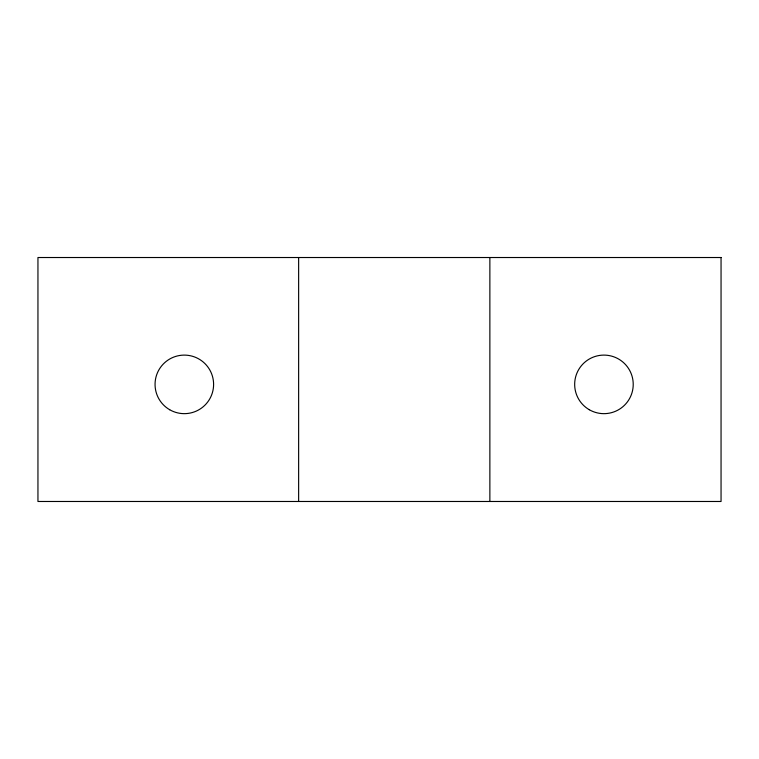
<?xml version="1.0" encoding="UTF-8"?>
<svg xmlns="http://www.w3.org/2000/svg" width="759" height="759" viewBox="0 0 759 759"><rect width="100%" height="100%" fill="white"/><g stroke="black" fill="none" stroke-linecap="round" stroke-linejoin="round"><path stroke-width="1.14" d="M489.868 257.519L489.868 501.481M298.638 257.519L298.638 501.481M721.05 257.519L37.95 257.519L37.95 501.481L721.05 501.481L721.05 257.519M169.693 409.737A29.278 29.278 0 0 0 213.602 384.377A29.278 29.278 0 0 0 169.693 359.026A29.278 29.278 0 0 0 169.693 409.737M589.307 409.737A29.278 29.278 0 0 0 633.224 384.377A29.278 29.278 0 0 0 589.307 359.026A29.278 29.278 0 0 0 589.307 409.737"/></g></svg>
